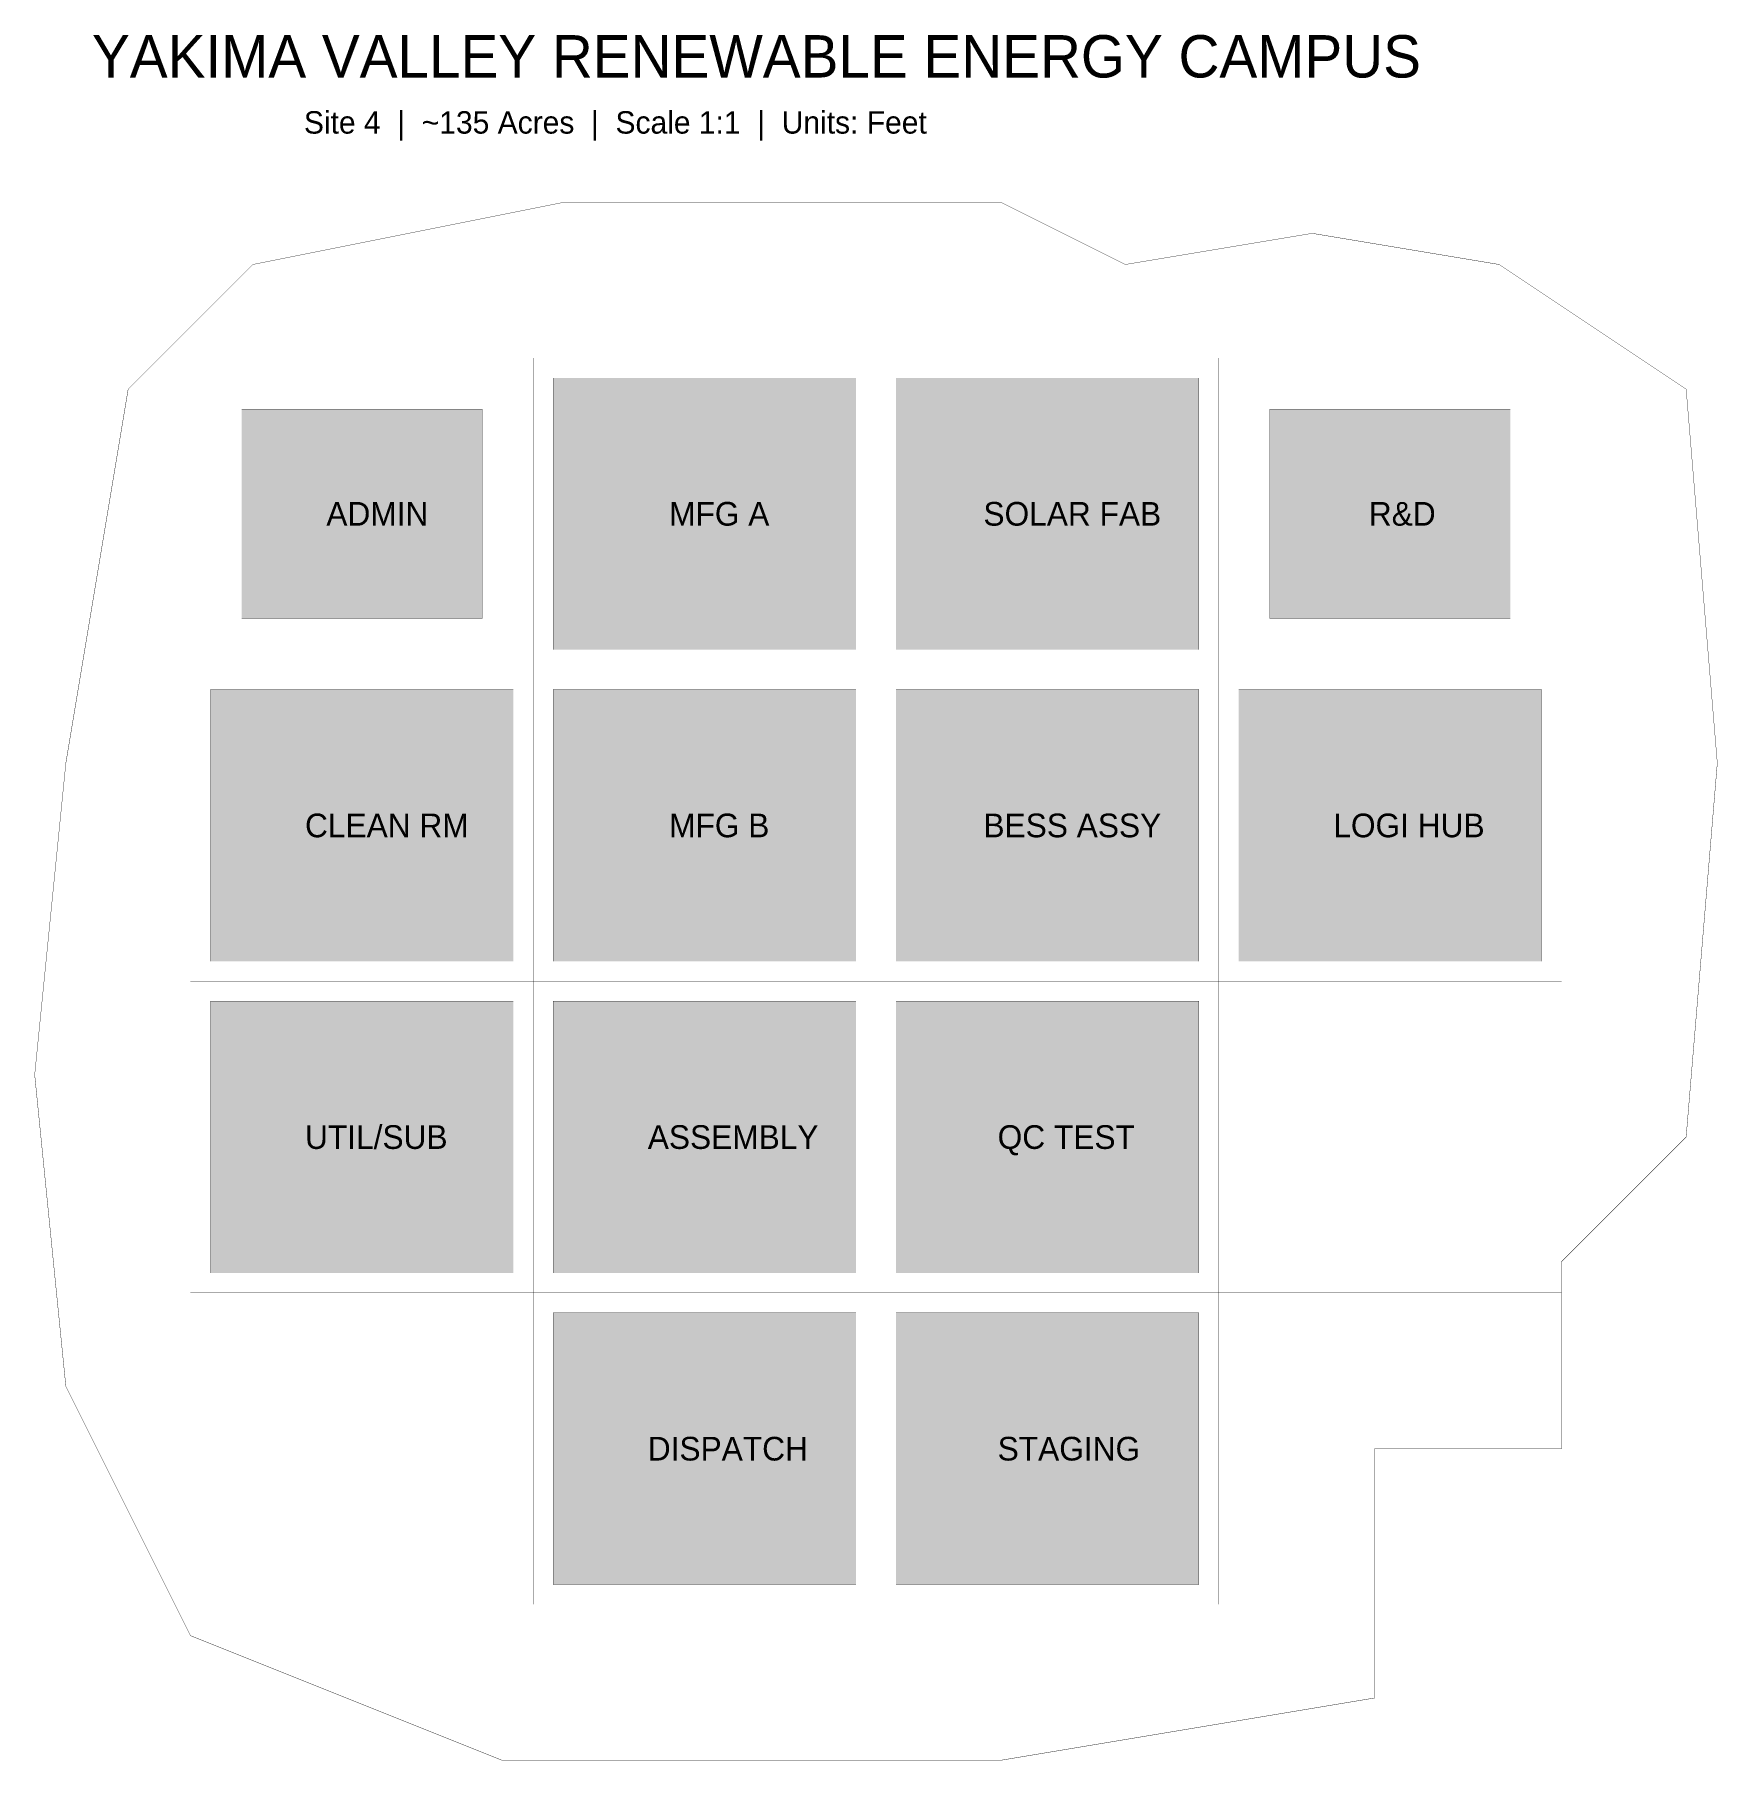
# Model space of a CAD drawing. Header units: inches. Extents: x 50 to 2750, y 200 to 2969.
import ezdxf

# ---------------------------------------------------------------- set-up
doc = ezdxf.new("R2010")
doc.units = ezdxf.units.IN
for name, color, linetype in [('ANNOT', 7, 'Continuous'), ('BOUNDARY', 4, 'Continuous'), ('HATCH', 7, 'Continuous'), ('ROADS', 253, 'Continuous'), ('ZONE_CYAN', 4, 'Continuous'), ('ZONE_GRAY', 8, 'Continuous'), ('ZONE_GREEN', 3, 'Continuous'), ('ZONE_MAGENTA', 6, 'Continuous'), ('ZONE_ORANGE', 30, 'Continuous'), ('ZONE_PURPLE', 190, 'Continuous'), ('ZONE_RED', 1, 'Continuous'), ('ZONE_YELLOW', 2, 'Continuous')]:
    doc.layers.add(name, color=color, linetype=linetype)

msp = doc.modelspace()

# ---------------------------------------------------------------- hatches: boundary and pattern name
at = {"layer": 'HATCH'}
for points in [[(882, 1982), (1368, 1982), (1368, 2418), (882, 2418), (882, 1982)], [(1432, 1982), (1918, 1982), (1918, 2418), (1432, 2418), (1432, 1982)], [(382, 2032), (768, 2032), (768, 2368), (382, 2368), (382, 2032)], [(2032, 2032), (2418, 2032), (2418, 2368), (2032, 2368), (2032, 2032)], [(332, 1482), (818, 1482), (818, 1918), (332, 1918), (332, 1482)], [(882, 1482), (1368, 1482), (1368, 1918), (882, 1918), (882, 1482)], [(1432, 1482), (1918, 1482), (1918, 1918), (1432, 1918), (1432, 1482)], [(1982, 1482), (2468, 1482), (2468, 1918), (1982, 1918), (1982, 1482)], [(332, 982), (818, 982), (818, 1418), (332, 1418), (332, 982)], [(882, 982), (1368, 982), (1368, 1418), (882, 1418), (882, 982)], [(1432, 982), (1918, 982), (1918, 1418), (1432, 1418), (1432, 982)], [(882, 482), (1368, 482), (1368, 918), (882, 918), (882, 482)], [(1432, 482), (1918, 482), (1918, 918), (1432, 918), (1432, 482)]]:
    msp.add_hatch(color=7, dxfattribs=at).paths.add_polyline_path(points)

# ---------------------------------------------------------------- linework, layer by layer
at = {"layer": 'BOUNDARY', "const_width": 0.55}
msp.add_lwpolyline([(200, 2400), (400, 2600), (900, 2700), (1600, 2700), (1800, 2600), (2100, 2650), (2400, 2600), (2700, 2400), (2750, 1800), (2700, 1200), (2500, 1000), (2500, 700), (2200, 700), (2200, 300), (1600, 200), (800, 200), (300, 400), (100, 800), (50, 1300), (100, 1800), (200, 2400)], dxfattribs=at)
at = {"layer": 'ROADS', "const_width": 0.3}
for points in [[(850, 450), (850, 2450)], [(1400, 450), (1400, 2450)], [(1950, 450), (1950, 2450)], [(300, 1950), (2500, 1950)], [(300, 1450), (2500, 1450)], [(300, 950), (2500, 950)]]:
    msp.add_lwpolyline(points, dxfattribs=at)
at = {"layer": 'ZONE_CYAN', "const_width": 0.25}
msp.add_lwpolyline([(1432, 1982), (1918, 1982), (1918, 2418), (1432, 2418), (1432, 1982)], dxfattribs=at)
at = {"layer": 'ZONE_GRAY', "const_width": 0.25}
msp.add_lwpolyline([(1432, 482), (1918, 482), (1918, 918), (1432, 918), (1432, 482)], dxfattribs=at)
at = {"layer": 'ZONE_GREEN', "const_width": 0.25}
for points in [[(882, 1982), (1368, 1982), (1368, 2418), (882, 2418), (882, 1982)], [(882, 1482), (1368, 1482), (1368, 1918), (882, 1918), (882, 1482)], [(1432, 982), (1918, 982), (1918, 1418), (1432, 1418), (1432, 982)]]:
    msp.add_lwpolyline(points, dxfattribs=at)
at = {"layer": 'ZONE_MAGENTA', "const_width": 0.25}
for points in [[(1432, 1482), (1918, 1482), (1918, 1918), (1432, 1918), (1432, 1482)], [(882, 982), (1368, 982), (1368, 1418), (882, 1418), (882, 982)]]:
    msp.add_lwpolyline(points, dxfattribs=at)
at = {"layer": 'ZONE_ORANGE', "const_width": 0.25}
msp.add_lwpolyline([(332, 982), (818, 982), (818, 1418), (332, 1418), (332, 982)], dxfattribs=at)
at = {"layer": 'ZONE_PURPLE', "const_width": 0.25}
for points in [[(2032, 2032), (2418, 2032), (2418, 2368), (2032, 2368), (2032, 2032)], [(332, 1482), (818, 1482), (818, 1918), (332, 1918), (332, 1482)]]:
    msp.add_lwpolyline(points, dxfattribs=at)
at = {"layer": 'ZONE_RED', "const_width": 0.25}
msp.add_lwpolyline([(382, 2032), (768, 2032), (768, 2368), (382, 2368), (382, 2032)], dxfattribs=at)
at = {"layer": 'ZONE_YELLOW', "const_width": 0.25}
for points in [[(1982, 1482), (2468, 1482), (2468, 1918), (1982, 1918), (1982, 1482)], [(882, 482), (1368, 482), (1368, 918), (882, 918), (882, 482)]]:
    msp.add_lwpolyline(points, dxfattribs=at)

# ---------------------------------------------------------------- texts
at = {"layer": 'ANNOT', "color": 4}
for s, height, p in [('YAKIMA VALLEY RENEWABLE ENERGY CAMPUS', 68, (142, 2900)), ('SOLAR FAB', 38, (1572.4, 2181))]:
    msp.add_text(s, height=height, dxfattribs=at).set_placement(p)
at = {"layer": 'ANNOT', "color": 253}
msp.add_text('Site 4  |  ~135 Acres  |  Scale 1:1  |  Units: Feet', height=36, dxfattribs=at).set_placement((482, 2810))
at = {"layer": 'ANNOT', "color": 1}
msp.add_text('ADMIN', height=38, dxfattribs=at).set_placement((518, 2181))
at = {"layer": 'ANNOT', "color": 3}
for s, p in [('MFG A', (1068, 2181)), ('MFG B', (1068, 1681)), ('QC TEST', (1595.2, 1181))]:
    msp.add_text(s, height=38, dxfattribs=at).set_placement(p)
at = {"layer": 'ANNOT', "color": 190}
for s, p in [('R&D', (2190.8, 2181)), ('CLEAN RM', (483.8, 1681))]:
    msp.add_text(s, height=38, dxfattribs=at).set_placement(p)
at = {"layer": 'ANNOT', "color": 6}
for s, p in [('BESS ASSY', (1572.4, 1681)), ('ASSEMBLY', (1033.8, 1181))]:
    msp.add_text(s, height=38, dxfattribs=at).set_placement(p)
at = {"layer": 'ANNOT', "color": 2}
for s, p in [('LOGI HUB', (2133.8, 1681)), ('DISPATCH', (1033.8, 681))]:
    msp.add_text(s, height=38, dxfattribs=at).set_placement(p)
at = {"layer": 'ANNOT', "color": 30}
msp.add_text('UTIL/SUB', height=38, dxfattribs=at).set_placement((483.8, 1181))
at = {"layer": 'ANNOT', "color": 8}
msp.add_text('STAGING', height=38, dxfattribs=at).set_placement((1595.2, 681))

doc.saveas('drawing.dxf')
